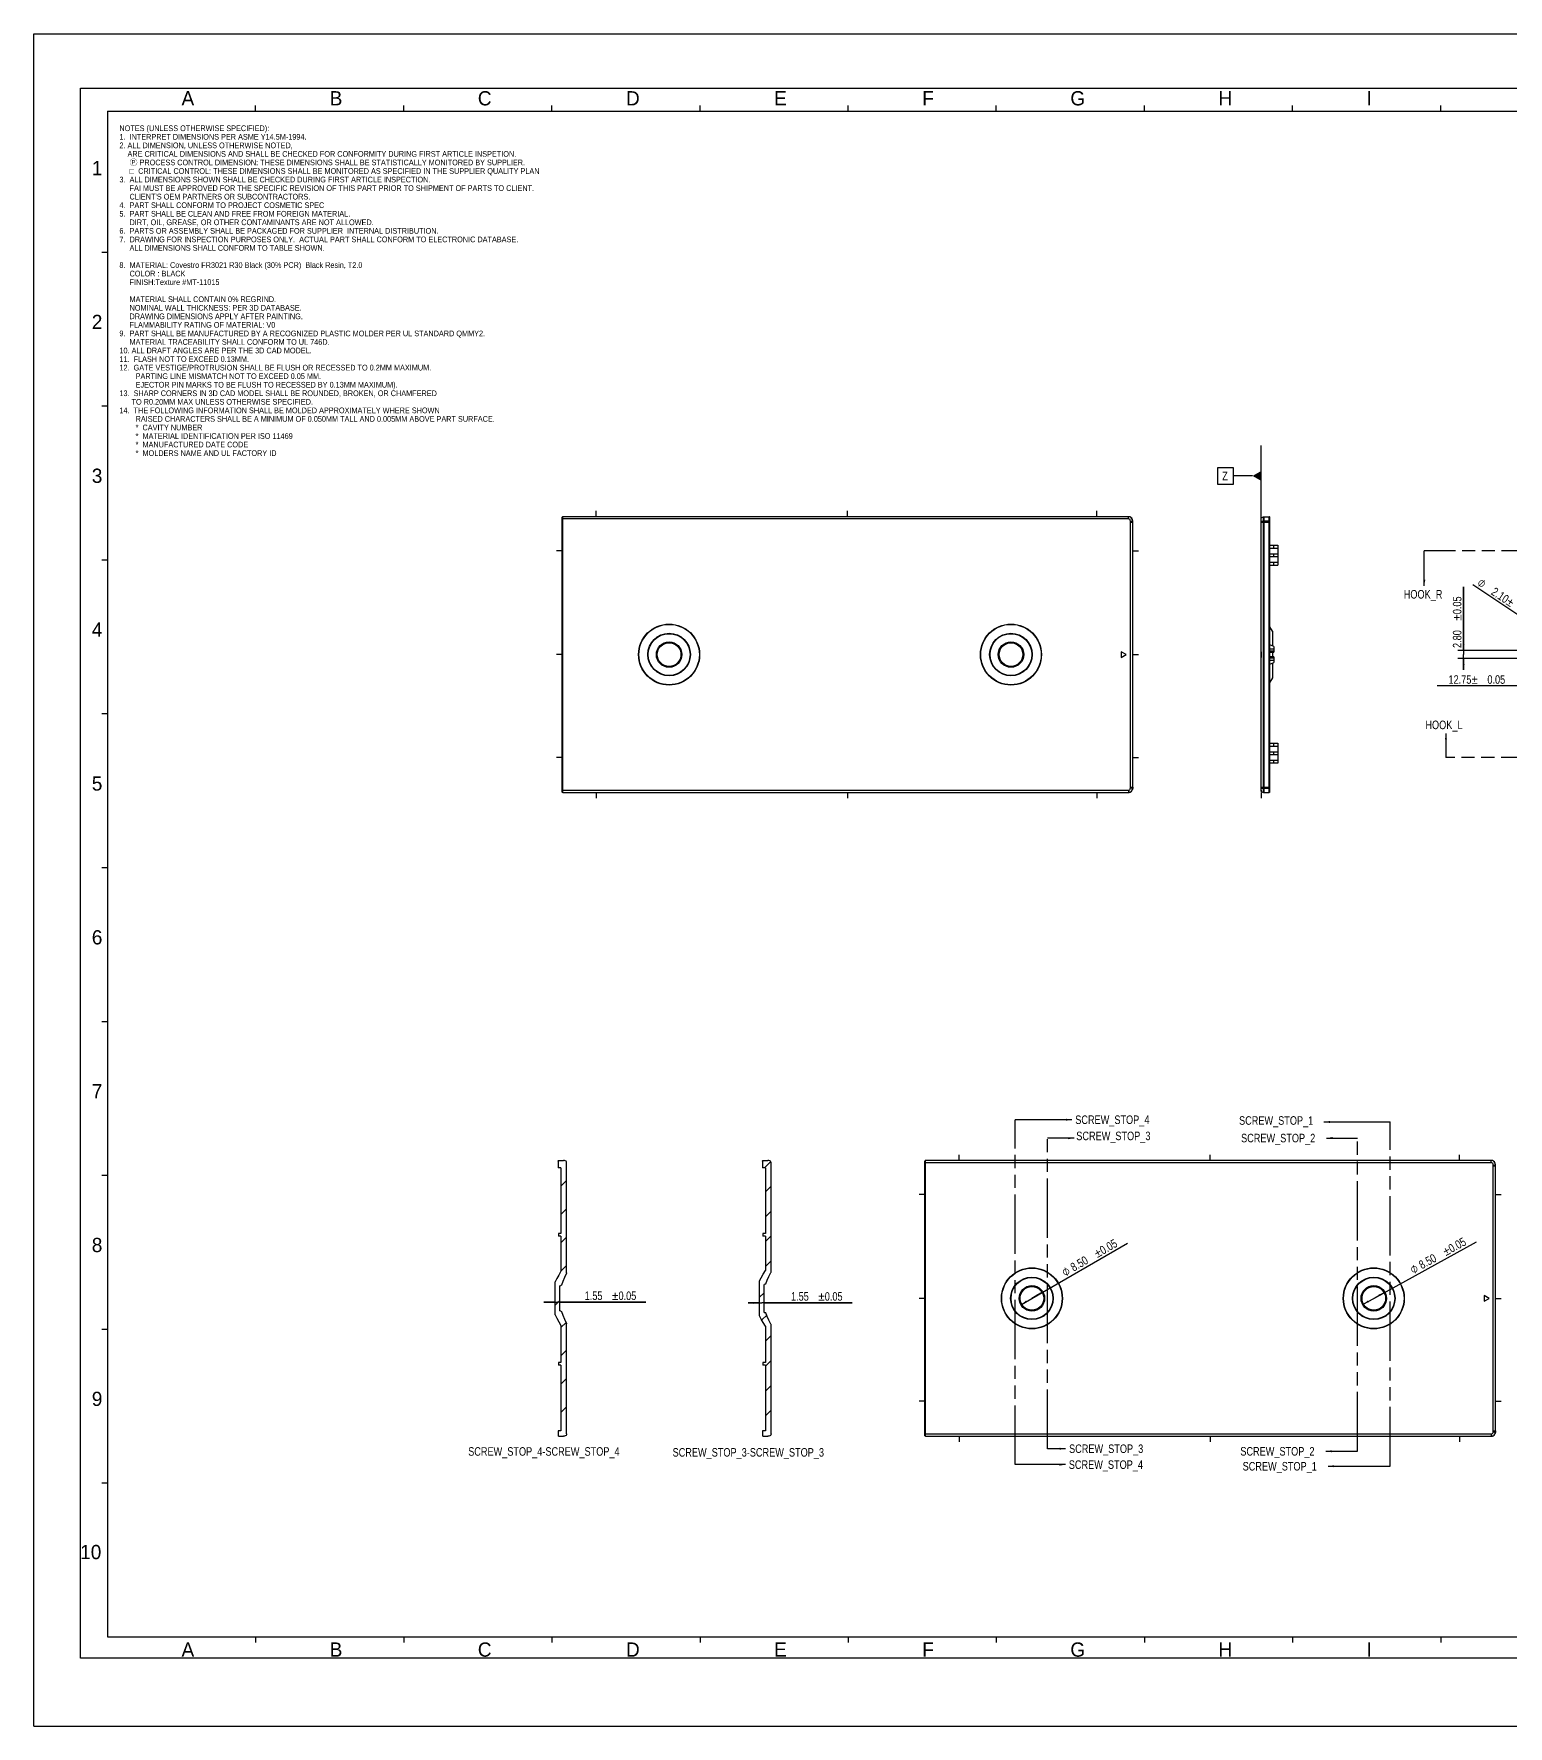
# Model space of a CAD drawing. Header units: millimetres. Extents: x 0 to 841, y 0 to 594.
# Drawn here: x 0 to 518, y 0 to 594 of the extents above; entities that cross this region are included whole.
import ezdxf
from ezdxf.enums import TextEntityAlignment as Align

# ---------------------------------------------------------------- set-up
doc = ezdxf.new("R2010")
doc.units = ezdxf.units.MM
doc.header["$LTSCALE"] = 46.255
doc.linetypes.add('PHANTOM', pattern=[0.8, 0.45, -0.05, 0.1, -0.05, 0.1, -0.05])
doc.layers.get('0').update_dxf_attribs({"linetype": 'CONTINUOUS'})
for name, color, linetype in [('01___PRT_ALL_DTM_PLN', 7, 'CONTINUOUS'), ('03___PRT_ALL_CURVES', 7, 'CONTINUOUS'), ('06___PRT_ALL_SURFS', 7, 'CONTINUOUS'), ('DEFAULT_3', 7, 'PHANTOM'), ('DETAIL', 7, 'CONTINUOUS'), ('FEATURE', 7, 'CONTINUOUS')]:
    doc.layers.add(name, color=color, linetype=linetype)
doc.styles.get("Standard").update_dxf_attribs({"font": 'txt', "width": 0.8})
doc.styles.add('TEXTSTYLE_2', font='txt')
doc.styles.add('TEXTSTYLE_3', font='symbol_asme.ttf')
doc.dimstyles.new('DIMSTYLE_1', dxfattribs={"dimtxt": 3, "dimasz": 2.1, "dimexe": 2, "dimexo": 1, "dimgap": 0.75, "dimtad": 1, "dimzin": 0, "dimdsep": 46, "dimtxsty": 'STANDARD', "dimblk": '_FILLED', "dimblk1": '_FILLED', "dimblk2": '_FILLED', "dimcen": 0.09, "dimazin": 0, "dimtol": 1, "dimtp": 0.05, "dimtm": 0.05, "dimtfac": 1, "dimtofl": 0, "dimtmove": 0, "dimatfit": 3, "dimldrblk": '_FILLED', "dimfxl": 1, "dimtolj": 1, "dimtzin": 0, "dimarcsym": 0})
doc.dimstyles.new('DIMSTYLE_2', dxfattribs={"dimtxt": 3, "dimasz": 2.1, "dimexe": 2, "dimexo": 1, "dimtad": 1, "dimzin": 0, "dimdsep": 46, "dimtxsty": 'STANDARD', "dimblk": '_FILLED', "dimblk1": '_FILLED', "dimblk2": '_FILLED', "dimcen": 0.09, "dimazin": 0, "dimtol": 1, "dimtp": 0.05, "dimtm": 0.05, "dimtfac": 1, "dimtmove": 0, "dimatfit": 2, "dimldrblk": '_FILLED', "dimfxl": 1, "dimtolj": 1, "dimtzin": 0, "dimarcsym": 0})
doc.dimstyles.get("Standard").update_dxf_attribs({"dimtxt": 3, "dimasz": 2.1, "dimexe": 2, "dimexo": 1, "dimtad": 1, "dimzin": 0, "dimdsep": 46, "dimtxsty": 'STANDARD', "dimblk": '_FILLED', "dimblk1": '_FILLED', "dimblk2": '_FILLED', "dimcen": 0.09, "dimazin": 0, "dimtol": 1, "dimtp": 0.01, "dimtm": 0.01, "dimtfac": 1, "dimtofl": 0, "dimtmove": 0, "dimatfit": 3, "dimldrblk": '_FILLED', "dimfxl": 1, "dimtolj": 1, "dimtzin": 0, "dimarcsym": 0})

# ---------------------------------------------------------------- blocks, each defined once
blk = doc.blocks.new('_FILLED')
at = {"color": 0, "linetype": 'BYBLOCK'}
blk.add_solid([(0, 0), (-1, 0.17), (-1, -0.17)], dxfattribs=at)
blk = doc.blocks.new('XSEC_FILLED')
at = {"color": 0, "linetype": 'BYBLOCK'}
blk.add_solid([(0, 0), (-1, 0.17), (-1, -0.17)], dxfattribs=at)
blk = doc.blocks.new('*D24')
at = {"color": 7, "linetype": 'CONTINUOUS'}
for p, q in [((350.35, 150.15), (383.96, 169.56)), ((346.67, 148.03), (350.35, 150.15)), ((354.03, 152.28), (350.35, 150.15))]:
    blk.add_line(p, q, dxfattribs=at)
at = {"color": 7, "linetype": 'CONTINUOUS', "xscale": 2.1, "yscale": 2.1, "zscale": 2.1}
for p, rotation in [((346.67, 148.03), 210.0046240696), ((354.03, 152.28), 30.0046240696)]:
    blk.add_blockref('_FILLED', p, dxfattribs=dict(at, rotation=rotation))
at = {"color": 7, "linetype": 'CONTINUOUS', "style": 'TEXTSTYLE_3'}
for s, p in [('±', (373.31, 164.28)), ('⌀', (361.94, 157.71))]:
    blk.add_text(s, height=3, rotation=30.00462, dxfattribs=at).set_placement(p)
at = {"color": 7, "linetype": 'CONTINUOUS', "width": 0.8}
for s, p in [('0.05', (375.27, 165.41)), ('8.50', (365, 159.48))]:
    blk.add_text(s, height=3, rotation=30.00462, dxfattribs=at).set_placement(p)
blk = doc.blocks.new('*D25')
at = {"color": 7, "linetype": 'CONTINUOUS'}
for p, q in [((470.35, 150.15), (506.39, 170.03)), ((466.63, 148.1), (470.35, 150.15)), ((474.07, 152.2), (470.35, 150.15))]:
    blk.add_line(p, q, dxfattribs=at)
at = {"color": 7, "linetype": 'CONTINUOUS', "xscale": 2.1, "yscale": 2.1, "zscale": 2.1}
for p, rotation in [((466.63, 148.1), 208.8730070154), ((474.07, 152.2), 28.8730070154)]:
    blk.add_blockref('_FILLED', p, dxfattribs=dict(at, rotation=rotation))
at = {"color": 7, "linetype": 'CONTINUOUS', "style": 'TEXTSTYLE_3'}
for s, p in [('±', (495.64, 164.95)), ('⌀', (484.13, 158.61))]:
    blk.add_text(s, height=3, rotation=28.87301, dxfattribs=at).set_placement(p)
at = {"color": 7, "linetype": 'CONTINUOUS', "width": 0.8}
for s, p in [('0.05', (497.62, 166.05)), ('8.50', (487.23, 160.32))]:
    blk.add_text(s, height=3, rotation=28.87301, dxfattribs=at).set_placement(p)
blk = doc.blocks.new('*D26')
at = {"color": 7, "linetype": 'CONTINUOUS'}
for p, q in [((541.71, 376.12), (505.14, 400.65)), ((540.84, 376.71), (541.71, 376.12)), ((542.59, 375.54), (541.71, 376.12))]:
    blk.add_line(p, q, dxfattribs=at)
at = {"color": 7, "linetype": 'CONTINUOUS', "xscale": 2.1, "yscale": 2.1, "zscale": 2.1}
for p, rotation in [((540.84, 376.71), 146.1588574285), ((542.59, 375.54), 326.1588574285)]:
    blk.add_blockref('_FILLED', p, dxfattribs=dict(at, rotation=rotation))
at = {"color": 7, "linetype": 'CONTINUOUS', "style": 'TEXTSTYLE_3'}
for s, p in [('⌀', (508.49, 399.3)), ('±', (518.35, 392.69))]:
    blk.add_text(s, height=3, rotation=-33.84114, dxfattribs=at).set_placement(p, align=Align.RIGHT)
at = {"color": 7, "linetype": 'CONTINUOUS', "width": 0.8}
for s, p in [('2.10', (516.47, 393.95)), ('0.05', (526.32, 387.35))]:
    blk.add_text(s, height=3, rotation=-33.84114, dxfattribs=at).set_placement(p, align=Align.RIGHT)
blk = doc.blocks.new('*D28')
at = {"color": 7, "linetype": 'CONTINUOUS'}
for p, q in [((501.87, 377.52), (501.87, 399.9)), ((501.87, 399.9), (501.87, 376.12)), ((543.39, 377.52), (499.87, 377.52)), ((543.39, 374.72), (499.87, 374.72)), ((501.87, 370.72), (501.87, 376.12)), ((501.87, 374.72), (501.87, 370.72))]:
    blk.add_line(p, q, dxfattribs=at)
at = {"color": 7, "linetype": 'CONTINUOUS', "xscale": 2.1, "yscale": 2.1, "zscale": 2.1}
for p, rotation in [((501.87, 377.52), 270), ((501.87, 374.72), 90)]:
    blk.add_blockref('_FILLED', p, dxfattribs=dict(at, rotation=rotation))
at = {"color": 7, "linetype": 'CONTINUOUS', "width": 0.8}
for s, p in [('0.05', (501.12, 390.3)), ('2.80', (501.12, 378.43))]:
    blk.add_text(s, height=3, rotation=90, dxfattribs=at).set_placement(p)
at = {"color": 7, "linetype": 'CONTINUOUS', "style": 'TEXTSTYLE_3'}
blk.add_text('±', height=3, rotation=90, dxfattribs=at).set_placement((501.12, 388.03))
blk = doc.blocks.new('*D31')
at = {"color": 7, "linetype": 'CONTINUOUS'}
for p, q in [((541.71, 375.12), (541.71, 363.12)), ((535.34, 365.12), (492.61, 365.12)), ((528.96, 365.12), (535.34, 365.12)), ((541.71, 365.12), (535.34, 365.12))]:
    blk.add_line(p, q, dxfattribs=at)
at = {"color": 7, "linetype": 'CONTINUOUS', "xscale": 2.1, "yscale": 2.1, "zscale": 2.1, "rotation": 180}
blk.add_blockref('_FILLED', (528.96, 365.12), dxfattribs=at)
at = {"color": 7, "linetype": 'CONTINUOUS', "xscale": 2.1, "yscale": 2.1, "zscale": 2.1}
blk.add_blockref('_FILLED', (541.71, 365.12), dxfattribs=at)
at = {"color": 7, "linetype": 'CONTINUOUS', "width": 0.8}
for s, p in [('12.75', (504.61, 365.87)), ('0.05', (516.48, 365.87))]:
    blk.add_text(s, height=3, dxfattribs=at).set_placement(p, align=Align.RIGHT)
at = {"color": 7, "linetype": 'CONTINUOUS', "style": 'TEXTSTYLE_3'}
blk.add_text('±', height=3, dxfattribs=at).set_placement((506.88, 365.87), align=Align.RIGHT)
blk = doc.blocks.new('*D48')
at = {"color": 7, "linetype": 'CONTINUOUS'}
for p, q in [((183.03, 148.82), (179.03, 148.82)), ((179.03, 148.82), (183.81, 148.82)), ((214.83, 148.82), (183.81, 148.82)), ((184.58, 148.82), (214.83, 148.82))]:
    blk.add_line(p, q, dxfattribs=at)
at = {"color": 7, "linetype": 'CONTINUOUS', "xscale": 2.1, "yscale": 2.1, "zscale": 2.1}
blk.add_blockref('_FILLED', (183.03, 148.82), dxfattribs=at)
at = {"color": 7, "linetype": 'CONTINUOUS', "xscale": 2.1, "yscale": 2.1, "zscale": 2.1, "rotation": 180}
blk.add_blockref('_FILLED', (184.58, 148.82), dxfattribs=at)
at = {"color": 7, "linetype": 'CONTINUOUS', "width": 0.8}
for s, p in [('1.55', (193.36, 149.57)), ('0.05', (205.23, 149.57))]:
    blk.add_text(s, height=3, dxfattribs=at).set_placement(p)
at = {"color": 7, "linetype": 'CONTINUOUS', "style": 'TEXTSTYLE_3'}
blk.add_text('±', height=3, dxfattribs=at).set_placement((202.96, 149.57))
blk = doc.blocks.new('*D49')
at = {"color": 7, "linetype": 'CONTINUOUS'}
for p, q in [((254.77, 148.58), (250.77, 148.58)), ((250.77, 148.58), (255.55, 148.58)), ((287.24, 148.58), (255.55, 148.58)), ((256.32, 148.58), (287.24, 148.58))]:
    blk.add_line(p, q, dxfattribs=at)
at = {"color": 7, "linetype": 'CONTINUOUS', "xscale": 2.1, "yscale": 2.1, "zscale": 2.1}
blk.add_blockref('_FILLED', (254.77, 148.58), dxfattribs=at)
at = {"color": 7, "linetype": 'CONTINUOUS', "xscale": 2.1, "yscale": 2.1, "zscale": 2.1, "rotation": 180}
blk.add_blockref('_FILLED', (256.32, 148.58), dxfattribs=at)
at = {"color": 7, "linetype": 'CONTINUOUS', "width": 0.8}
for s, p in [('1.55', (265.78, 149.33)), ('0.05', (277.64, 149.33))]:
    blk.add_text(s, height=3, dxfattribs=at).set_placement(p)
at = {"color": 7, "linetype": 'CONTINUOUS', "style": 'TEXTSTYLE_3'}
blk.add_text('±', height=3, dxfattribs=at).set_placement((275.38, 149.33))

msp = doc.modelspace()

# ---------------------------------------------------------------- linework, layer by layer
at = {"color": 7, "linetype": 'CONTINUOUS'}
for p, q in [((0, 0), (0, 594)), ((0, 594), (841, 594)), ((16.342, 23.885), (16.342, 574.885)), ((16.342, 574.885), (819.342, 574.885)), ((25.842, 566.885), (25.842, 31.385)), ((25.842, 566.885), (809.342, 566.885)), ((77.842, 566.885), (77.842, 568.885)), ((129.842, 566.885), (129.842, 568.885)), ((181.842, 566.885), (181.842, 568.885)), ((233.842, 566.885), (233.842, 568.885)), ((285.842, 566.885), (285.842, 568.885)), ((337.842, 566.885), (337.842, 568.885)), ((389.842, 566.885), (389.842, 568.885)), ((441.842, 566.885), (441.842, 568.885)), ((493.842, 566.885), (493.842, 568.885)), ((23.842, 517.385), (25.842, 517.385)), ((23.842, 463.385), (25.842, 463.385)), ((23.842, 409.385), (25.842, 409.385)), ((23.842, 355.385), (25.842, 355.385)), ((23.842, 301.385), (25.842, 301.385)), ((23.842, 247.385), (25.842, 247.385)), ((184.032, 198.354), (184.032, 195.954)), ((184.232, 198.554), (185.932, 198.554)), ((187.032, 159.129), (187.032, 197.754)), ((255.775, 198.354), (255.775, 195.954)), ((255.975, 198.554), (257.675, 198.554)), ((258.654, 198.16), (256.448, 195.954)), ((258.775, 159.377), (258.775, 197.754)), ((23.842, 193.385), (25.842, 193.385)), ((185.032, 195.954), (184.032, 195.954)), ((185.032, 195.954), (185.032, 172.954)), ((187.032, 191.56), (185.032, 189.56)), ((256.775, 195.954), (255.775, 195.954)), ((256.775, 195.954), (256.775, 172.954)), ((258.775, 189.539), (256.775, 187.539)), ((187.032, 181.622), (185.032, 179.622)), ((258.775, 180.798), (256.775, 178.798)), ((184.132, 172.954), (184.132, 171.954)), ((185.032, 172.954), (184.132, 172.954)), ((255.875, 172.954), (255.875, 171.954)), ((256.775, 172.954), (255.875, 172.954)), ((185.032, 171.954), (184.132, 171.954)), ((185.032, 171.954), (185.032, 159.704)), ((187.032, 171.685), (185.032, 169.685)), ((256.775, 171.954), (255.875, 171.954)), ((258.775, 172.056), (256.775, 170.056)), ((256.775, 171.954), (256.775, 159.938)), ((187.032, 161.748), (185.032, 159.748)), ((258.775, 163.315), (256.775, 161.315)), ((183.032, 144.407), (183.032, 155.9)), ((184.582, 154.584), (185.032, 154.649)), ((184.582, 145.723), (184.582, 154.584)), ((254.775, 144.027), (254.775, 156.28)), ((256.775, 155.126), (256.325, 155.067)), ((256.325, 145.24), (256.325, 155.067)), ((184.582, 149.361), (183.032, 147.811)), ((256.325, 152.124), (254.775, 150.574)), ((185.032, 145.658), (184.582, 145.723)), ((257.242, 144.3), (255.528, 142.586)), ((256.325, 145.24), (256.775, 145.181)), ((23.842, 139.385), (25.842, 139.385)), ((186.83, 141.672), (185.032, 139.874)), ((185.032, 140.603), (185.032, 127.654)), ((187.032, 102.554), (187.032, 141.178)), ((256.775, 140.369), (256.775, 127.654)), ((258.775, 137.091), (256.775, 135.091)), ((258.775, 102.554), (258.775, 140.93)), ((187.032, 131.937), (185.032, 129.937)), ((185.032, 127.654), (184.132, 127.654)), ((184.132, 127.654), (184.132, 126.654)), ((185.032, 126.654), (184.132, 126.654)), ((185.032, 126.654), (185.032, 103.654)), ((256.775, 127.654), (255.875, 127.654)), ((255.875, 127.654), (255.875, 126.654)), ((256.775, 126.654), (255.875, 126.654)), ((258.775, 128.35), (256.775, 126.35)), ((256.775, 126.654), (256.775, 103.654)), ((187.032, 122), (185.032, 120)), ((258.775, 119.608), (256.775, 117.608)), ((187.032, 112.063), (185.032, 110.063)), ((258.775, 110.867), (256.775, 108.867)), ((185.032, 103.654), (184.032, 103.654)), ((184.032, 103.654), (184.032, 101.954)), ((184.232, 101.754), (185.932, 101.754)), ((256.775, 103.654), (255.775, 103.654)), ((255.775, 103.654), (255.775, 101.954)), ((255.975, 101.754), (257.675, 101.754)), ((23.842, 85.385), (25.842, 85.385)), ((25.842, 31.385), (809.342, 31.385)), ((77.842, 31.385), (77.842, 29.385)), ((129.842, 31.385), (129.842, 29.385)), ((181.842, 31.385), (181.842, 29.385)), ((233.842, 31.385), (233.842, 29.385)), ((285.842, 31.385), (285.842, 29.385)), ((337.842, 31.385), (337.842, 29.385)), ((389.842, 31.385), (389.842, 29.385)), ((441.842, 31.385), (441.842, 29.385)), ((493.842, 31.385), (493.842, 29.385)), ((819.342, 23.885), (16.342, 23.885)), ((0, 0), (841, 0))]:
    msp.add_line(p, q, dxfattribs=at)
for points in [[(184.032, 198.354), (184.072, 198.452), (184.144, 198.524), (184.232, 198.554)], [(186.232, 198.534), (186.135, 198.544), (186.035, 198.55), (185.932, 198.554)], [(187.032, 197.754), (186.978, 198.063), (186.821, 198.293), (186.565, 198.45), (186.232, 198.534)], [(255.775, 198.354), (255.815, 198.452), (255.886, 198.524), (255.975, 198.554)], [(257.975, 198.534), (257.878, 198.544), (257.778, 198.55), (257.675, 198.554)], [(258.775, 197.754), (258.721, 198.063), (258.563, 198.293), (258.308, 198.45), (257.975, 198.534)], [(185.032, 159.704), (184.278, 158.349), (183.611, 157.083), (183.032, 155.9)], [(185.192, 154.81), (185.154, 154.733), (185.1, 154.676), (185.032, 154.649)], [(187.005, 159.009), (186.296, 157.493), (185.69, 156.096), (185.192, 154.81)], [(187.032, 159.129), (187.025, 159.067), (187.005, 159.009)], [(254.775, 156.28), (255.363, 157.419), (256.03, 158.637), (256.775, 159.938)], [(256.935, 155.272), (256.895, 155.2), (256.84, 155.149), (256.775, 155.126)], [(256.935, 155.272), (257.447, 156.497), (258.052, 157.824), (258.748, 159.261)], [(258.775, 159.377), (258.768, 159.318), (258.748, 159.261)], [(183.032, 144.407), (183.61, 143.227), (184.277, 141.96), (185.032, 140.603)], [(185.032, 145.658), (185.1, 145.631), (185.154, 145.574), (185.192, 145.497)], [(185.192, 145.497), (185.69, 144.213), (186.295, 142.816), (187.005, 141.298)], [(256.775, 140.369), (256.032, 141.667), (255.364, 142.885), (254.775, 144.027)], [(256.775, 145.181), (256.84, 145.158), (256.895, 145.107), (256.935, 145.035)], [(258.748, 141.046), (258.053, 142.48), (257.448, 143.808), (256.935, 145.035)], [(187.005, 141.298), (187.025, 141.24), (187.032, 141.178)], [(258.748, 141.046), (258.768, 140.989), (258.775, 140.93)], [(184.232, 101.754), (184.144, 101.783), (184.072, 101.855), (184.032, 101.954)], [(186.232, 101.774), (186.135, 101.763), (186.035, 101.757), (185.932, 101.754)], [(187.032, 102.554), (186.978, 102.244), (186.821, 102.014), (186.565, 101.857), (186.232, 101.774)], [(255.975, 101.754), (255.886, 101.783), (255.815, 101.855), (255.775, 101.954)], [(257.975, 101.774), (257.878, 101.763), (257.778, 101.757), (257.675, 101.754)], [(258.775, 102.554), (258.721, 102.244), (258.563, 102.014), (258.308, 101.857), (257.975, 101.774)]]:
    msp.add_lwpolyline(points, dxfattribs=at)
for centre, end in [((350.349, 150.154), 223.254221), ((470.349, 150.154), 222.122604)]:
    msp.add_arc(centre, 4.247, 67.649045, end, dxfattribs=at)
at = {"layer": '01___PRT_ALL_DTM_PLN', "color": 7, "linetype": 'CONTINUOUS'}
for p, q in [((430.809, 328.092), (430.809, 449.555)), ((415.65, 435.832), (415.65, 441.832)), ((415.65, 441.832), (421.05, 441.832)), ((421.05, 441.832), (421.05, 435.832)), ((421.05, 435.832), (415.65, 435.832)), ((427.809, 438.832), (421.05, 438.832))]:
    msp.add_line(p, q, dxfattribs=at)
msp.add_solid([(430.809, 440.564), (430.809, 437.1), (427.809, 438.832)], dxfattribs=at)
at = {"layer": '03___PRT_ALL_CURVES', "color": 7, "linetype": 'CONTINUOUS'}
for p, q in [((197.447, 424.522), (197.447, 426.522)), ((285.595, 424.522), (285.595, 426.522)), ((373.095, 424.522), (373.095, 426.522)), ((430.809, 424.522), (430.809, 426.522)), ((185.445, 412.522), (183.445, 412.522)), ((385.745, 412.522), (387.745, 412.522)), ((185.445, 376.122), (183.445, 376.122)), ((385.745, 376.122), (387.745, 376.122)), ((185.445, 340.022), (183.445, 340.022)), ((385.745, 340.022), (387.745, 340.022)), ((197.447, 327.722), (197.447, 325.722)), ((285.595, 327.722), (285.595, 325.722)), ((373.095, 327.722), (373.095, 325.722)), ((430.809, 327.722), (430.809, 325.722)), ((324.802, 198.554), (324.802, 200.554)), ((412.949, 198.554), (412.949, 200.554)), ((500.449, 198.554), (500.449, 200.554)), ((312.799, 186.554), (310.799, 186.554)), ((513.099, 186.554), (515.099, 186.554)), ((312.799, 150.154), (310.799, 150.154)), ((513.099, 150.154), (515.099, 150.154)), ((312.799, 114.054), (310.799, 114.054)), ((513.099, 114.054), (515.099, 114.054)), ((324.802, 101.754), (324.802, 99.754)), ((412.949, 101.754), (412.949, 99.754)), ((500.449, 101.754), (500.449, 99.754))]:
    msp.add_line(p, q, dxfattribs=at)
at = {"layer": '06___PRT_ALL_SURFS', "color": 7, "linetype": 'CONTINUOUS'}
for p, q in [((383.469, 376.122), (381.733, 377.122)), ((381.733, 377.122), (381.733, 375.122)), ((381.733, 375.122), (383.469, 376.122)), ((430.809, 377.122), (430.809, 375.122)), ((510.824, 150.154), (509.087, 151.154)), ((509.087, 151.154), (509.087, 149.154)), ((509.087, 149.154), (510.824, 150.154))]:
    msp.add_line(p, q, dxfattribs=at)
at = {"layer": 'DEFAULT_3', "color": 7, "linetype": 'PHANTOM'}
for p, q in [((758.047, 412.522), (488.082, 412.522)), ((757.851, 340.022), (495.682, 340.022)), ((344.499, 91.792), (344.499, 212.853)), ((476.099, 91.234), (476.099, 212.069)), ((355.799, 97.38), (355.799, 206.38)), ((464.599, 96.475), (464.599, 206.42))]:
    msp.add_line(p, q, dxfattribs=at)
at = {"layer": 'FEATURE', "color": 7, "linetype": 'CONTINUOUS'}
for p, q in [((185.487, 424.424), (185.445, 424.304)), ((185.445, 327.922), (185.445, 424.322)), ((384.245, 423.722), (185.445, 423.722)), ((185.488, 424.425), (185.56, 424.495)), ((185.559, 424.494), (185.645, 424.522)), ((185.645, 327.722), (185.645, 424.522)), ((384.245, 424.522), (185.645, 424.522)), ((384.245, 424.502), (185.645, 424.502)), ((384.245, 423.722), (384.245, 424.502)), ((384.934, 422.91), (385.727, 423.022)), ((384.945, 422.622), (385.725, 422.622)), ((384.945, 329.622), (384.945, 422.622)), ((385.725, 329.623), (385.725, 422.622)), ((385.745, 329.622), (385.745, 422.622)), ((430.809, 328.522), (430.809, 423.722)), ((430.809, 422.622), (431.609, 422.622)), ((431.806, 423.021), (433.609, 423.022)), ((431.909, 327.722), (431.909, 424.522)), ((431.909, 424.522), (433.609, 424.522)), ((431.909, 422.622), (433.809, 422.622)), ((433.609, 327.722), (433.609, 424.522)), ((433.694, 424.495), (433.609, 424.522)), ((433.766, 424.425), (433.694, 424.495)), ((433.809, 424.322), (433.766, 424.424)), ((433.809, 327.922), (433.809, 424.322)), ((433.809, 414.522), (436.659, 414.522)), ((433.809, 413.522), (436.659, 413.522)), ((433.809, 411.522), (436.659, 411.522)), ((433.809, 410.522), (436.659, 410.522)), ((435.159, 414.522), (435.159, 413.522)), ((435.159, 411.522), (435.159, 410.522)), ((436.659, 414.522), (436.659, 407.522)), ((433.809, 408.522), (436.659, 408.522)), ((433.809, 407.522), (436.659, 407.522)), ((435.159, 408.522), (435.159, 407.522)), ((434.809, 384.322), (433.809, 385.822)), ((434.809, 384.321), (434.809, 379.122)), ((185.445, 376.122), (185.645, 376.122)), ((433.609, 376.122), (433.809, 376.122)), ((435.309, 378.922), (433.809, 379.522)), ((433.809, 378.11), (435.309, 378.11)), ((433.809, 377.41), (435.309, 377.41)), ((433.809, 376.922), (435.309, 376.922)), ((435.309, 375.322), (433.809, 375.322)), ((435.309, 374.833), (433.809, 374.833)), ((434.809, 376.922), (434.809, 375.322)), ((435.309, 378.922), (435.309, 376.922)), ((435.309, 375.322), (435.309, 373.322)), ((433.809, 374.134), (435.309, 374.134)), ((433.809, 372.722), (435.309, 373.322)), ((434.809, 373.122), (434.809, 367.922)), ((434.809, 367.922), (433.809, 366.422)), ((433.809, 345.022), (436.659, 345.022)), ((435.159, 345.022), (435.159, 344.022)), ((436.659, 345.022), (436.659, 338.022)), ((433.809, 344.022), (436.659, 344.022)), ((433.809, 342.022), (436.659, 342.022)), ((433.809, 341.022), (436.659, 341.022)), ((433.809, 339.022), (436.659, 339.022)), ((435.159, 342.022), (435.159, 341.022)), ((435.159, 339.022), (435.159, 338.022)), ((436.659, 338.022), (433.809, 338.022)), ((185.445, 328.522), (384.245, 328.522)), ((185.488, 327.819), (185.445, 327.94)), ((185.487, 327.819), (185.559, 327.749)), ((185.645, 327.722), (185.559, 327.749)), ((185.645, 327.742), (384.245, 327.742)), ((185.645, 327.722), (384.245, 327.722)), ((384.243, 327.723), (384.245, 327.722)), ((384.245, 328.522), (384.245, 327.742)), ((384.718, 327.784), (384.245, 327.722)), ((384.718, 327.784), (385.102, 327.969)), ((384.934, 329.333), (385.727, 329.222)), ((384.945, 329.622), (385.725, 329.623)), ((385.4, 328.278), (385.103, 327.97)), ((385.4, 328.278), (385.609, 328.708)), ((385.727, 329.222), (385.609, 328.708)), ((385.738, 329.349), (385.727, 329.222)), ((385.738, 329.347), (385.743, 329.481)), ((385.745, 329.622), (385.743, 329.483)), ((430.809, 329.622), (431.609, 329.623)), ((431.909, 329.622), (433.809, 329.622)), ((431.909, 327.722), (433.609, 327.722)), ((312.842, 198.456), (312.799, 198.335)), ((312.799, 101.954), (312.799, 198.354)), ((511.599, 197.754), (312.799, 197.754)), ((312.842, 198.456), (312.914, 198.527)), ((312.914, 198.526), (312.999, 198.554)), ((312.999, 101.754), (312.999, 198.554)), ((511.599, 198.554), (312.999, 198.554)), ((511.6, 198.534), (312.999, 198.534)), ((511.599, 197.754), (511.6, 198.534)), ((512.289, 196.942), (513.081, 197.054)), ((512.299, 196.654), (513.079, 196.654)), ((512.299, 103.654), (512.299, 196.654)), ((513.079, 103.655), (513.079, 196.654)), ((513.099, 103.654), (513.099, 196.654)), ((312.799, 150.154), (312.999, 150.154)), ((312.799, 102.554), (511.599, 102.554)), ((312.842, 101.851), (312.799, 101.972)), ((312.842, 101.851), (312.914, 101.781)), ((312.999, 101.754), (312.914, 101.781)), ((312.999, 101.774), (511.599, 101.774)), ((312.999, 101.754), (511.599, 101.754)), ((511.598, 101.755), (511.599, 101.754)), ((511.599, 102.554), (511.599, 101.774)), ((512.072, 101.816), (511.599, 101.754)), ((512.072, 101.816), (512.457, 102.001)), ((512.289, 103.365), (513.081, 103.253)), ((512.299, 103.654), (513.079, 103.655)), ((512.754, 102.31), (512.458, 102.002)), ((512.754, 102.31), (512.963, 102.739)), ((513.081, 103.254), (512.964, 102.74)), ((513.093, 103.381), (513.081, 103.254)), ((513.093, 103.379), (513.098, 103.513)), ((513.099, 103.654), (513.098, 103.515))]:
    msp.add_line(p, q, dxfattribs=at)
for points in [[(185.645, 424.502), (185.559, 424.474), (185.487, 424.404)], [(384.245, 424.502), (384.244, 424.512), (384.244, 424.519), (384.245, 424.522)], [(385.727, 423.022), (385.608, 423.539), (385.397, 423.97), (385.1, 424.276), (384.716, 424.46), (384.245, 424.522)], [(385.707, 423.019), (385.635, 423.379), (385.522, 423.704), (385.34, 424.014), (385.027, 424.301), (384.637, 424.46), (384.245, 424.502)], [(384.934, 422.91), (384.882, 423.175), (384.8, 423.407), (384.677, 423.589), (384.487, 423.693), (384.245, 423.722)], [(384.945, 422.622), (384.944, 422.724), (384.941, 422.82), (384.934, 422.91)], [(385.725, 422.622), (385.724, 422.739), (385.719, 422.872), (385.707, 423.019)], [(385.725, 422.622), (385.736, 422.628), (385.742, 422.628), (385.745, 422.622)], [(385.745, 422.622), (385.743, 422.764), (385.738, 422.898), (385.727, 423.022)], [(430.809, 423.722), (430.863, 424.03), (431.007, 424.248), (431.249, 424.406), (431.609, 424.502)], [(430.809, 422.91), (430.862, 422.953), (431.005, 422.984), (431.248, 423.006), (431.609, 423.019)], [(431.609, 424.502), (431.706, 424.512), (431.806, 424.519), (431.909, 424.522)], [(431.609, 327.742), (431.609, 424.46), (431.609, 424.502)], [(431.609, 423.019), (431.706, 423.02), (431.806, 423.021)], [(431.609, 422.622), (431.706, 422.628), (431.806, 422.628), (431.909, 422.622)], [(433.809, 422.994), (433.767, 423.008), (433.694, 423.018), (433.609, 423.022)], [(185.645, 327.742), (185.559, 327.769), (185.487, 327.84)], [(384.245, 327.742), (384.243, 327.733), (384.243, 327.727)], [(384.245, 328.522), (384.489, 328.55), (384.679, 328.656), (384.801, 328.839), (384.883, 329.069), (384.934, 329.333)], [(384.245, 327.742), (384.533, 327.763), (384.891, 327.869), (385.254, 328.128), (385.469, 328.43), (385.584, 328.697), (385.656, 328.95), (385.707, 329.224)], [(384.934, 329.333), (384.941, 329.424), (384.944, 329.519), (384.945, 329.622)], [(385.707, 329.224), (385.719, 329.371), (385.724, 329.503), (385.725, 329.623)], [(385.725, 329.623), (385.735, 329.616), (385.742, 329.616), (385.745, 329.623)], [(430.809, 329.333), (430.862, 329.29), (431.005, 329.259), (431.248, 329.237), (431.609, 329.224)], [(430.809, 328.522), (430.862, 328.213), (431.005, 327.993), (431.248, 327.836), (431.609, 327.742)], [(431.609, 329.623), (431.706, 329.616), (431.806, 329.616), (431.909, 329.623)], [(431.609, 329.224), (431.706, 329.223), (431.806, 329.222), (433.609, 329.222)], [(431.609, 327.742), (431.682, 327.733), (431.756, 327.727), (431.832, 327.723), (431.909, 327.722)], [(433.809, 329.249), (433.767, 329.235), (433.694, 329.225), (433.609, 329.222)], [(433.809, 327.922), (433.767, 327.819), (433.695, 327.749), (433.609, 327.722)], [(312.999, 198.534), (312.914, 198.506), (312.841, 198.436)], [(511.6, 198.534), (511.599, 198.544), (511.599, 198.55), (511.6, 198.554)], [(513.081, 197.054), (512.962, 197.571), (512.751, 198.001), (512.454, 198.308), (512.071, 198.492), (511.599, 198.554)], [(512.289, 196.942), (512.237, 197.207), (512.155, 197.439), (512.031, 197.621), (511.841, 197.725), (511.599, 197.754)], [(513.061, 197.051), (512.99, 197.411), (512.877, 197.736), (512.695, 198.046), (512.381, 198.333), (511.991, 198.492), (511.6, 198.534)], [(512.299, 196.654), (512.298, 196.756), (512.296, 196.852), (512.289, 196.942)], [(513.079, 196.654), (513.078, 196.771), (513.074, 196.904), (513.061, 197.051)], [(513.079, 196.654), (513.09, 196.659), (513.097, 196.659), (513.099, 196.654)], [(513.099, 196.654), (513.098, 196.796), (513.093, 196.93), (513.081, 197.054)], [(312.999, 101.774), (312.914, 101.801), (312.841, 101.872)], [(511.599, 101.774), (511.598, 101.765), (511.598, 101.758)], [(511.599, 102.554), (511.843, 102.582), (512.033, 102.688), (512.156, 102.871), (512.237, 103.101), (512.289, 103.365)], [(511.599, 101.774), (511.888, 101.795), (512.246, 101.901), (512.608, 102.16), (512.823, 102.462), (512.939, 102.729), (513.011, 102.982), (513.061, 103.256)], [(512.289, 103.365), (512.296, 103.455), (512.298, 103.551), (512.299, 103.654)], [(513.061, 103.256), (513.074, 103.403), (513.078, 103.535), (513.079, 103.655)], [(513.079, 103.655), (513.09, 103.648), (513.096, 103.648), (513.099, 103.655)]]:
    msp.add_lwpolyline(points, dxfattribs=at)
for centre, radius in [((222.995, 376.122), 10.714), ((222.995, 376.122), 10.614), ((342.995, 376.122), 10.714), ((342.995, 376.122), 10.614), ((222.995, 376.122), 7.477), ((222.995, 376.122), 7.378), ((222.995, 376.122), 7.338), ((222.995, 376.122), 4.469), ((222.995, 376.122), 4.27), ((222.995, 376.122), 4.15), ((342.995, 376.122), 7.477), ((342.995, 376.122), 7.378), ((342.995, 376.122), 7.338), ((342.995, 376.122), 4.469), ((342.995, 376.122), 4.27), ((342.995, 376.122), 4.15), ((350.349, 150.154), 10.714), ((350.349, 150.154), 10.614), ((470.349, 150.154), 10.714), ((470.349, 150.154), 10.614), ((350.349, 150.154), 7.477), ((350.349, 150.154), 7.378), ((350.349, 150.154), 7.338), ((350.349, 150.154), 4.469), ((470.349, 150.154), 7.477), ((470.349, 150.154), 7.378), ((470.349, 150.154), 7.338), ((470.349, 150.154), 4.469), ((350.349, 150.154), 4.27), ((350.349, 150.154), 4.15), ((470.349, 150.154), 4.27), ((470.349, 150.154), 4.15)]:
    msp.add_circle(centre, radius, dxfattribs=at)

# ---------------------------------------------------------------- texts
at = {"color": 7, "linetype": 'CONTINUOUS', "char_height": 5, "attachment_point": 1, "line_spacing_factor": 0.9, "style": 'TEXTSTYLE_2'}
for s, insert, width in [('A', (51.842, 573.885), 5), ('B', (103.842, 573.885), 5), ('C', (155.842, 573.885), 5), ('D', (207.842, 573.885), 5), ('E', (259.842, 573.885), 5), ('F', (311.842, 573.885), 5), ('G', (363.842, 573.885), 5), ('H', (415.842, 573.885), 5), ('I', (467.842, 573.885), 5), ('1', (20.342, 549.385), 5), ('2', (20.342, 495.385), 5), ('3', (20.342, 441.385), 5), ('4', (20.342, 387.385), 5), ('5', (20.342, 333.385), 5), ('6', (20.342, 279.385), 5), ('7', (20.342, 225.385), 5), ('8', (20.342, 171.385), 5), ('9', (20.342, 117.385), 5), ('10', (16.248, 63.615), 10), ('A', (51.842, 29.385), 5), ('B', (103.842, 29.385), 5), ('C', (155.842, 29.385), 5), ('D', (207.842, 29.385), 5), ('E', (259.842, 29.385), 5), ('F', (311.842, 29.385), 5), ('G', (363.842, 29.385), 5), ('H', (415.842, 29.385), 5), ('I', (467.842, 29.385), 5)]:
    msp.add_mtext(s, dxfattribs=dict(at, insert=insert, width=width))
at = {"color": 7, "linetype": 'CONTINUOUS', "char_height": 3, "attachment_point": 1, "line_spacing_factor": 0.9}
for s, insert, width in [('HOOK_R', (480.882, 398.798), 14.4), ('HOOK_L', (488.482, 352.953), 14.4), ('SCREW_STOP_4', (365.564, 214.353), 28.8), ('SCREW_STOP_1', (423.06, 214.085), 28.8), ('SCREW_STOP_3', (365.925, 208.679), 28.8), ('SCREW_STOP_2', (423.774, 207.92), 28.8), ('SCREW_STOP_3', (363.395, 98.88), 28.8), ('SCREW_STOP_2', (423.512, 97.975), 28.8), ('SCREW_STOP_4', (363.304, 93.292), 28.8), ('SCREW_STOP_1', (424.326, 92.734), 28.8)]:
    msp.add_mtext(s, dxfattribs=dict(at, insert=insert, width=width))
at = {"layer": '01___PRT_ALL_DTM_PLN', "color": 7, "linetype": 'CONTINUOUS', "insert": (417.15, 440.332), "char_height": 3, "width": 2.4, "attachment_point": 1, "line_spacing_factor": 0.9}
msp.add_mtext('Z', dxfattribs=at)
at = {"layer": 'DETAIL', "color": 7, "linetype": 'CONTINUOUS', "attachment_point": 1, "line_spacing_factor": 0.9}
for s, insert, char_height, width in [("NOTES (UNLESS OTHERWISE SPECIFIED):\\P1.  INTERPRET DIMENSIONS PER ASME Y14.5M-1994.\\P2. ALL DIMENSION, UNLESS OTHERWISE NOTED, \\P    ARE CRITICAL DIMENSIONS AND SHALL BE CHECKED FOR CONFORMITY DURING FIRST ARTICLE INSPETION.\\P     \\fSymbol_ASME;{\\W1.0;Ⓟ}\\ftxt; PROCESS CONTROL DIMENSION: THESE DIMENSIONS SHALL BE STATISTICALLY MONITORED BY SUPPLIER. \\P     \\fSymbol_ASME;{\\W1.0;□}\\ftxt;  CRITICAL CONTROL: THESE DIMENSIONS SHALL BE MONITORED AS SPECIFIED IN THE SUPPLIER QUALITY PLAN\\P3.  ALL DIMENSIONS SHOWN SHALL BE CHECKED DURING FIRST ARTICLE INSPECTION. \\P     FAI MUST BE APPROVED FOR THE SPECIFIC REVISION OF THIS PART PRIOR TO SHIPMENT OF PARTS TO CLIENT.\\P     CLIENT'S OEM PARTNERS OR SUBCONTRACTORS.\\P4.  PART SHALL CONFORM TO PROJECT COSMETIC SPEC\\P5.  PART SHALL BE CLEAN AND FREE FROM FOREIGN MATERIAL. \\P     DIRT, OIL, GREASE, OR OTHER CONTAMINANTS ARE NOT ALLOWED.\\P6.  PARTS OR ASSEMBLY SHALL BE PACKAGED FOR SUPPLIER  INTERNAL DISTRIBUTION.\\P7.  DRAWING FOR INSPECTION PURPOSES ONLY.  ACTUAL PART SHALL CONFORM TO ELECTRONIC DATABASE. \\P     ALL DIMENSIONS SHALL CONFORM TO TABLE SHOWN.  \\P \\P8.  MATERIAL: Covestro FR3021 R30 Black (30% PCR)  Black Resin, T2.0\\P     COLOR : BLACK\\P     FINISH:Texture #MT-11015\\P    \\P     MATERIAL SHALL CONTAIN 0% REGRIND.\\P     NOMINAL WALL THICKNESS: PER 3D DATABASE.\\P     DRAWING DIMENSIONS APPLY AFTER PAINTING.\\P     FLAMMABILITY RATING OF MATERIAL: V0\\P9.  PART SHALL BE MANUFACTURED BY A RECOGNIZED PLASTIC MOLDER PER UL STANDARD QMMY2. \\P     MATERIAL TRACEABILITY SHALL CONFORM TO UL 746D.\\P10. ALL DRAFT ANGLES ARE PER THE 3D CAD MODEL.\\P11.  FLASH NOT TO EXCEED 0.13MM. \\P12.  GATE VESTIGE/PROTRUSION SHALL BE FLUSH OR RECESSED TO 0.2MM MAXIMUM. \\P        PARTING LINE MISMATCH NOT TO EXCEED 0.05 MM.\\P        EJECTOR PIN MARKS TO BE FLUSH TO RECESSED BY 0.13MM MAXIMUM).\\P13.  SHARP CORNERS IN 3D CAD MODEL SHALL BE ROUNDED, BROKEN, OR CHAMFERED \\P      TO R0.20MM MAX UNLESS OTHERWISE SPECIFIED.\\P14.  THE FOLLOWING INFORMATION SHALL BE MOLDED APPROXIMATELY WHERE SHOWN \\P        RAISED CHARACTERS SHALL BE A MINIMUM OF 0.050MM TALL AND 0.005MM ABOVE PART SURFACE.\\P        *  CAVITY NUMBER\\P        *  MATERIAL IDENTIFICATION PER ISO 11469 \\P        *  MANUFACTURED DATE CODE \\P        *  MOLDERS NAME AND UL FACTORY ID ", (30.039, 561.859), 2, 248.42637), ('SCREW_STOP_4-SCREW_STOP_4', (152.461, 97.918), 3, 60), ('SCREW_STOP_3-SCREW_STOP_3', (224.223, 97.605), 3, 60)]:
    msp.add_mtext(s, dxfattribs=dict(at, insert=insert, char_height=char_height, width=width))

# ---------------------------------------------------------------- dimensions: what is measured, and where the dimension line sits
at = {"color": 7, "linetype": 'CONTINUOUS'}
for p1, p2, picture, middle in [((540.841, 376.706), (542.585, 375.537), '*D26', (516.772, 395.553)), ((354.027, 152.277), (346.671, 148.03), '*D24', (372.012, 165.261)), ((474.068, 152.204), (466.63, 148.103), '*D25', (494.355, 165.96))]:
    dim = msp.add_diameter_dim_2p(p1=p1, p2=p2, text='{\\fSymbol_ASME;\\W1.0;⌀}<>', dimstyle='DIMSTYLE_2', override={"dimpost": '<>'}, dxfattribs=at)
    dim.commit()
    dim.dimension.update_dxf_attribs({"geometry": picture, "text_midpoint": middle, "dimtype": 163})
dim = msp.add_linear_dim(base=(501.866, 374.722), p1=(544.394, 377.522), p2=(544.394, 374.722), angle=270, dimstyle='DIMSTYLE_1', dxfattribs=at)
dim.commit()
dim.dimension.update_dxf_attribs({"geometry": '*D28', "text_midpoint": (501.866, 389.165), "dimtype": 160})
for base, p1, p2, picture, middle in [((541.713, 365.124), (528.963, 376.122), (541.713, 376.122), '*D31', (504.546, 365.124)), ((184.582, 148.816), (183.032, 144.407), (184.582, 145.723), '*D48', (204.096, 148.816)), ((256.325, 148.576), (254.775, 144.027), (256.325, 145.24), '*D49', (276.509, 148.576))]:
    dim = msp.add_linear_dim(base=base, p1=p1, p2=p2, dimstyle='DIMSTYLE_1', dxfattribs=at)
    dim.commit()
    dim.dimension.update_dxf_attribs({"geometry": picture, "text_midpoint": middle, "dimtype": 160})

# ---------------------------------------------------------------- leaders
for points in [[(488.082, 400.298), (488.082, 412.522)], [(495.682, 348.453), (495.682, 340.022)], [(364.364, 212.853), (344.499, 212.853)], [(452.833, 212.069), (476.099, 212.069)], [(365.156, 206.38), (355.799, 206.38)], [(453.774, 206.42), (464.599, 206.42)], [(362.195, 97.38), (355.799, 97.38)], [(453.512, 96.475), (464.599, 96.475)], [(362.104, 91.792), (344.499, 91.792)], [(454.326, 91.234), (476.099, 91.234)]]:
    msp.add_leader(points, dimstyle='STANDARD', override={"dimtad": 0, "dimldrblk": 'XSEC_FILLED'}, dxfattribs=at)

doc.saveas('drawing.dxf')
